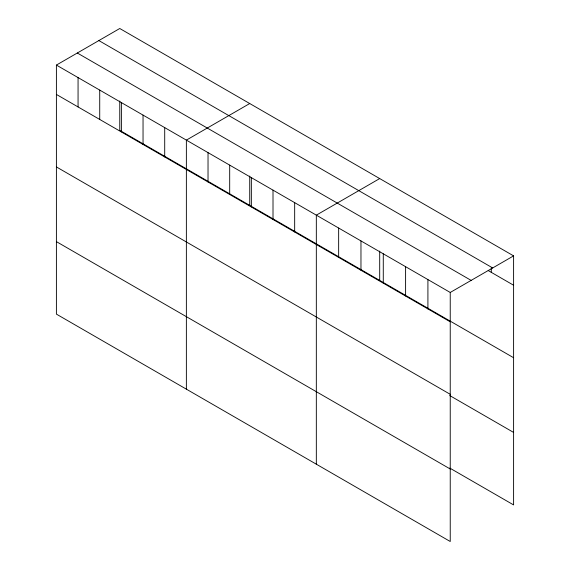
<?xml version="1.0" encoding="UTF-8"?>
<svg xmlns="http://www.w3.org/2000/svg" width="570" height="570" viewBox="0 0 570 570"><rect width="100%" height="100%" fill="white"/><g stroke="black" fill="none" stroke-linecap="round" stroke-linejoin="round"><path stroke-width="0.85" d="M56.401 65.08L450.236 292.46L450.236 541.5L56.401 314.12L56.401 65.08L119.764 28.5L513.599 255.88L513.599 504.92L449.723 468.041M249.731 103.533L186.369 140.12L186.369 389.16M379.698 178.567L316.329 215.154L316.329 464.194M450.236 292.46L513.599 255.88M98.859 40.57L492.687 267.95M488.205 270.565L513.599 285.228M77.313 53.01L471.141 280.39M513.599 357.725L119.764 130.352L119.764 101.004M56.401 94.435L450.236 321.815M56.401 166.932L450.236 394.312M449.723 395.544L513.599 432.423M56.401 241.63L450.236 469.003M491.283 267.9L491.283 272.346M427.913 279.578L427.913 308.926M405.598 266.689L405.598 296.044M383.282 253.807L383.282 283.162M379.698 251.078L379.698 280.419M360.967 240.918L360.967 270.273M338.651 228.036L338.651 257.391M294.669 202.649L294.669 231.997M273.009 190.138L273.009 219.493M251.349 177.633L251.349 206.988M249.731 176.037L249.731 205.385M229.689 165.129L229.689 194.484M208.029 152.625L208.029 181.98M164.709 127.609L164.709 156.964M143.041 115.104L143.041 144.459M121.382 102.6L121.382 131.955M99.722 90.096L99.722 119.451M78.062 77.591L78.062 106.939"/></g></svg>
